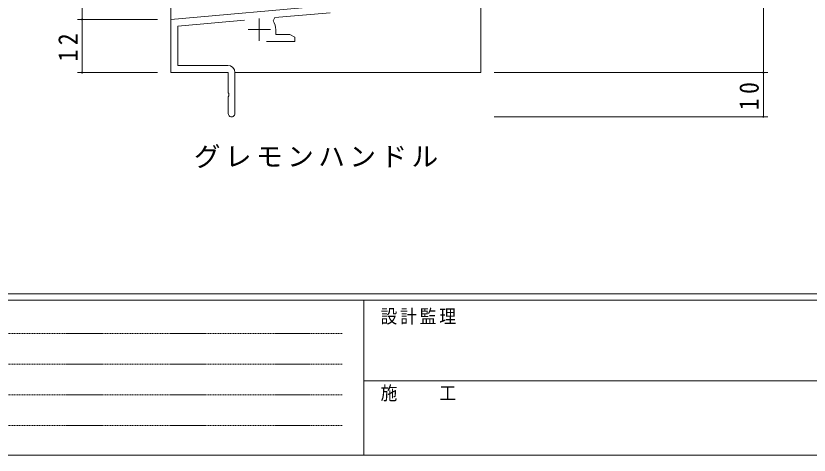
# Model space of a CAD drawing. Units: millimetres on the paper. Extents: x -397 to 397, y -282 to 282.
# Drawn here: x -214.9 to -35.8, y -282.1 to -182.9 of the extents above; entities that cross this region are included whole.
import ezdxf

# ---------------------------------------------------------------- set-up
doc = ezdxf.new("R2010")
doc.units = ezdxf.units.MM
doc.linetypes.add('USER1', pattern=[0.375, 0.25, -0.125])
for name, color, linetype, lineweight in [('0-1_YKK_ZWAK', 7, 'Continuous', 18), ('0-3_YKK_11', 7, 'Continuous', 18), ('0-4_YKK_12', 2, 'Continuous', 18), ('0-7_YKK_D', 6, 'Continuous', 18)]:
    doc.layers.add(name, color=color, linetype=linetype, lineweight=lineweight)
doc.layers.add('0-2_USER1', color=7, linetype='Continuous')
doc.styles.add('ＭＳ ゴシック', font='')
doc.styles.get('ＭＳ ゴシック').set_extended_font_data('MS Gothic')

msp = doc.modelspace()

# ---------------------------------------------------------------- linework, layer by layer
at = {"layer": '0-1_YKK_ZWAK'}
for p, q in [((376.092, -245.7), (-393.908, -245.7)), ((338.292, -247.1), (-393.908, -247.1)), ((-136.308, -247.1), (-136.308, -282.1)), ((-136.308, -265.299), (-7.508, -265.299)), ((-393.908, -282.1), (338.292, -282.1))]:
    msp.add_line(p, q, dxfattribs=at)
at = {"layer": '0-1_YKK_ZWAK', "linetype": 'USER1'}
for p, q in [((-389.31, -254.612), (-141.117, -254.612)), ((-389.31, -261.541), (-141.117, -261.541)), ((-389.31, -268.47), (-141.117, -268.47)), ((-389.31, -275.398), (-141.117, -275.398))]:
    msp.add_line(p, q, dxfattribs=at)
at = {"layer": '0-3_YKK_11'}
for p, q in [((-144.289, -180.584), (-179.905, -183.7)), ((-156.386, -183.279), (-143.919, -182.188)), ((-179.905, -183.7), (-179.905, -195.7)), ((-178.275, -185.194), (-163.275, -183.881)), ((-159.905, -183.5), (-159.905, -188.5)), ((-156.766, -184.041), (-156.386, -183.279)), ((-178.275, -194.07), (-178.275, -185.194)), ((-162.405, -186), (-157.405, -186)), ((-156.205, -187.07), (-156.205, -186)), ((-152.996, -187.07), (-156.205, -187.07)), ((-151.905, -187.7), (-152.996, -187.07)), ((-151.905, -188.7), (-151.905, -187.7)), ((-158.255, -188.7), (-151.905, -188.7)), ((-167.005, -194.07), (-178.275, -194.07)), ((-179.905, -195.7), (-166.905, -195.7)), ((-166.905, -195.7), (-166.905, -200.242)), ((-165.405, -204.95), (-165.405, -195.67)), ((-166.905, -200.242), (-166.785, -200.425)), ((-166.785, -200.425), (-166.785, -200.975)), ((-166.785, -200.975), (-166.905, -201.158)), ((-166.905, -201.158), (-166.905, -204.95))]:
    msp.add_line(p, q, dxfattribs=at)
for centre, radius, start, end in [((-159.905, -186), 3.7, 0, 31.96331), ((-167.005, -195.67), 1.6, 0.00001, 89.99999), ((-166.155, -204.95), 0.75, 179.99999, 0.00001)]:
    msp.add_arc(centre, radius, start, end, dxfattribs=at)
at = {"layer": '0-4_YKK_12'}
for p, q in [((-179.905, 1.3), (-179.905, -195.7)), ((-109.905, -134.215), (-109.905, -195.7)), ((-179.905, -195.7), (-167.205, -195.7)), ((-179.605, -195.7), (-179.905, -195.7)), ((-179.905, -195.7), (-167.205, -195.7)), ((-179.605, -195.7), (-179.905, -195.7)), ((-165.405, -195.7), (-109.905, -195.7))]:
    msp.add_line(p, q, dxfattribs=at)
at = {"layer": '0-7_YKK_D'}
for p, q in [((-46.105, -195.7), (-46.105, -140.7)), ((-199.905, -183.7), (-199.905, -170.7)), ((-182.905, -183.7), (-200.905, -183.7)), ((-182.905, -183.7), (-200.905, -183.7)), ((-199.905, -183.7), (-199.905, -195.7)), ((-182.905, -195.7), (-200.905, -195.7)), ((-106.905, -195.7), (-45.105, -195.7)), ((-106.905, -195.7), (-45.105, -195.7)), ((-46.105, -195.7), (-46.105, -205.7)), ((-106.905, -205.7), (-45.105, -205.7))]:
    msp.add_line(p, q, dxfattribs=at)
for centre, start, end in [((-199.905, -183.7), 90, 270), ((-199.905, -183.7), 90, 270), ((-199.905, -183.7), 270, 90), ((-199.905, -183.7), 270, 90), ((-199.905, -195.7), 90, 270), ((-199.905, -195.7), 270, 90), ((-46.105, -195.7), 90, 270), ((-46.105, -195.7), 90, 270), ((-46.105, -195.7), 270, 90), ((-46.105, -195.7), 270, 90), ((-46.105, -205.7), 90, 270), ((-46.105, -205.7), 270, 90)]:
    msp.add_arc(centre, 0.106, start, end, dxfattribs=at)

# ---------------------------------------------------------------- texts
at = {"layer": '0-1_YKK_ZWAK', "char_height": 3.079, "attachment_point": 7, "style": 'ＭＳ ゴシック'}
for s, insert in [('\\T1.17;\\W0.9;設計監理', (-132.539, -252.633)), ('\\T1.17;\\W0.9;施\u3000\u3000工', (-132.539, -269.954))]:
    msp.add_mtext(s, dxfattribs=dict(at, insert=insert))
at = {"layer": '0-2_USER1', "insert": (-174.67, -217.27), "char_height": 4.399, "attachment_point": 7, "style": 'ＭＳ ゴシック'}
msp.add_mtext('\\T1.17;グレモンハンドル', dxfattribs=at)
at = {"layer": '0-7_YKK_D', "color": 7, "char_height": 4.399, "attachment_point": 7, "rotation": 90, "style": 'ＭＳ ゴシック'}
for s, insert in [('\\T1.37;\\W0.9;12', (-200.905, -193.22)), ('\\T1.37;\\W0.9;10', (-47.105, -204.22))]:
    msp.add_mtext(s, dxfattribs=dict(at, insert=insert))

doc.saveas('drawing.dxf')
